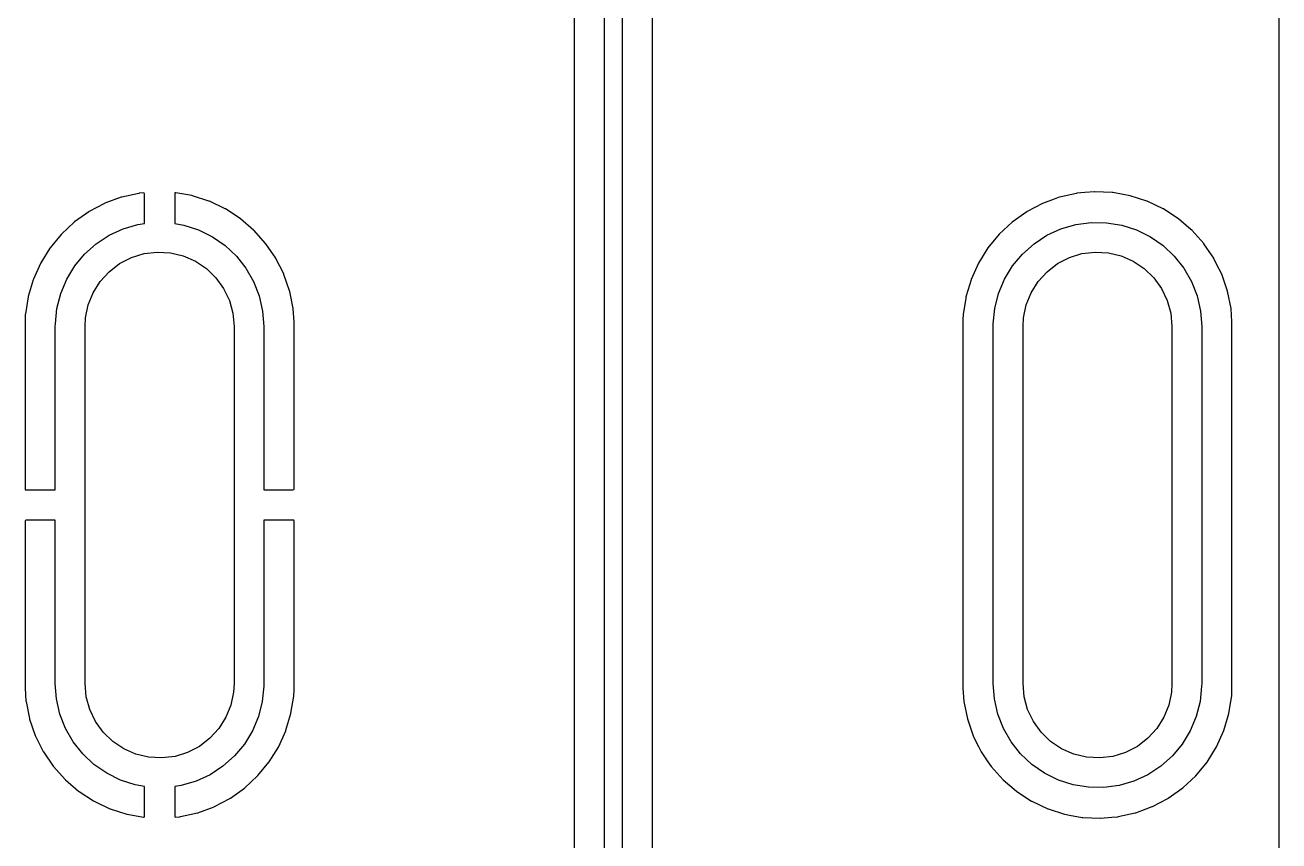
# Model space of a CAD drawing. Extents: x 14 to 417, y -165 to -100.
# Drawn here: x 396.27 to 417.32, y -132.64 to -118.94 of the extents above; entities that cross this region are included whole.
import ezdxf

# ---------------------------------------------------------------- set-up
doc = ezdxf.new("R2010")
doc.units = 0
doc.layers.add('BLACK', color=7, linetype='CONTINUOUS')

msp = doc.modelspace()

# ---------------------------------------------------------------- linework, layer by layer
at = {"layer": 'BLACK', "linetype": 'CONTINUOUS'}
for p, q in [((417.321, -99.6945), (417.321, -137.712)), ((405.996, -136.082), (405.996, -112.649)), ((406.296, -112.711), (406.296, -136.144)), ((406.804, -136.107), (406.804, -115.119)), ((405.487, -115.931), (405.487, -135.819)), ((397.883, -121.83), (397.609, -121.931)), ((397.891, -121.828), (397.883, -121.83)), ((398.176, -121.764), (397.891, -121.828)), ((398.184, -121.763), (398.176, -121.764)), ((398.256, -121.757), (398.184, -121.763)), ((398.268, -121.759), (398.256, -121.757)), ((398.272, -121.774), (398.268, -121.759)), ((398.272, -122.273), (398.272, -121.774)), ((398.785, -121.756), (398.78, -121.771)), ((398.78, -121.771), (398.78, -122.273)), ((398.798, -121.755), (398.785, -121.756)), ((399.069, -121.803), (398.798, -121.755)), ((399.077, -121.805), (399.069, -121.803)), ((399.355, -121.895), (399.077, -121.805)), ((399.363, -121.898), (399.355, -121.895)), ((413.548, -121.86), (413.353, -121.932)), ((413.631, -121.83), (413.548, -121.86)), ((413.635, -121.829), (413.631, -121.83)), ((413.631, -121.83), (413.631, -121.83)), ((413.639, -121.828), (413.635, -121.829)), ((413.924, -121.764), (413.639, -121.828)), ((413.639, -121.828), (413.639, -121.828)), ((413.928, -121.763), (413.924, -121.764)), ((413.924, -121.764), (413.924, -121.764)), ((414.063, -121.751), (413.928, -121.763)), ((414.222, -121.737), (414.063, -121.751)), ((414.227, -121.737), (414.222, -121.737)), ((414.222, -121.737), (414.222, -121.737)), ((414.231, -121.737), (414.227, -121.737)), ((414.522, -121.75), (414.231, -121.737)), ((414.231, -121.737), (414.231, -121.737)), ((414.526, -121.751), (414.522, -121.75)), ((414.522, -121.75), (414.522, -121.75)), ((414.53, -121.751), (414.526, -121.751)), ((414.708, -121.783), (414.53, -121.751)), ((414.53, -121.751), (414.53, -121.751)), ((414.822, -121.804), (414.708, -121.783)), ((414.826, -121.805), (414.822, -121.804)), ((415.103, -121.894), (414.826, -121.805)), ((414.826, -121.805), (414.826, -121.805)), ((415.107, -121.895), (415.103, -121.894)), ((415.103, -121.894), (415.103, -121.894)), ((415.378, -122.024), (415.107, -121.895)), ((397.337, -122.075), (397.099, -122.244)), ((397.344, -122.071), (397.337, -122.075)), ((397.602, -121.935), (397.344, -122.071)), ((397.609, -121.931), (397.602, -121.935)), ((399.626, -122.023), (399.363, -121.898)), ((399.634, -122.027), (399.626, -122.023)), ((399.878, -122.186), (399.634, -122.027)), ((413.088, -122.072), (412.843, -122.246)), ((413.092, -122.07), (413.088, -122.072)), ((413.35, -121.934), (413.092, -122.07)), ((413.353, -121.932), (413.35, -121.934)), ((413.35, -121.934), (413.35, -121.934)), ((415.382, -122.026), (415.378, -122.024)), ((415.626, -122.185), (415.382, -122.026)), ((415.382, -122.026), (415.382, -122.026)), ((397.093, -122.249), (396.879, -122.448)), ((397.099, -122.244), (397.093, -122.249)), ((397.913, -122.361), (398.162, -122.288)), ((398.162, -122.288), (398.272, -122.273)), ((398.78, -122.273), (398.935, -122.298)), ((398.935, -122.298), (399.182, -122.377)), ((399.885, -122.191), (399.878, -122.186)), ((400.106, -122.38), (399.885, -122.191)), ((412.843, -122.246), (412.624, -122.45)), ((413.661, -122.361), (413.91, -122.288)), ((413.91, -122.288), (414.167, -122.253)), ((414.167, -122.253), (414.427, -122.257)), ((414.427, -122.257), (414.683, -122.298)), ((414.683, -122.298), (414.93, -122.377)), ((415.63, -122.188), (415.626, -122.185)), ((415.626, -122.185), (415.626, -122.185)), ((415.633, -122.19), (415.63, -122.188)), ((415.81, -122.341), (415.633, -122.19)), ((415.633, -122.19), (415.633, -122.19)), ((396.874, -122.454), (396.689, -122.679)), ((396.879, -122.448), (396.874, -122.454)), ((397.461, -122.612), (397.678, -122.469)), ((397.678, -122.469), (397.913, -122.361)), ((399.182, -122.377), (399.414, -122.492)), ((399.414, -122.492), (399.627, -122.64)), ((400.112, -122.386), (400.106, -122.38)), ((400.307, -122.604), (400.112, -122.386)), ((412.624, -122.45), (412.434, -122.682)), ((413.209, -122.612), (413.426, -122.469)), ((413.426, -122.469), (413.661, -122.361)), ((414.93, -122.377), (415.162, -122.492)), ((415.162, -122.492), (415.375, -122.64)), ((415.858, -122.383), (415.81, -122.341)), ((416.058, -122.606), (415.858, -122.383)), ((396.684, -122.686), (396.53, -122.934)), ((396.689, -122.679), (396.684, -122.686)), ((397.267, -122.784), (397.461, -122.612)), ((399.627, -122.64), (399.816, -122.818)), ((400.312, -122.61), (400.307, -122.604)), ((400.476, -122.851), (400.312, -122.61)), ((412.434, -122.682), (412.275, -122.937)), ((413.015, -122.784), (413.209, -122.612)), ((415.375, -122.64), (415.564, -122.818)), ((416.06, -122.61), (416.058, -122.606)), ((416.112, -122.686), (416.06, -122.61)), ((416.06, -122.61), (416.06, -122.61)), ((416.226, -122.855), (416.112, -122.686)), ((396.526, -122.941), (396.407, -123.207)), ((396.53, -122.934), (396.526, -122.941)), ((397.101, -122.984), (397.267, -122.784)), ((397.68, -123.08), (397.856, -122.945)), ((397.856, -122.945), (398.054, -122.843)), ((398.054, -122.843), (398.266, -122.777)), ((398.266, -122.777), (398.487, -122.751)), ((398.487, -122.751), (398.709, -122.763)), ((398.709, -122.763), (398.925, -122.815)), ((398.925, -122.815), (399.128, -122.905)), ((399.128, -122.905), (399.313, -123.029)), ((399.816, -122.818), (399.977, -123.021)), ((400.48, -122.859), (400.476, -122.851)), ((400.61, -123.119), (400.48, -122.859)), ((412.275, -122.937), (412.152, -123.211)), ((412.849, -122.984), (413.015, -122.784)), ((413.428, -123.08), (413.604, -122.945)), ((413.604, -122.945), (413.802, -122.843)), ((413.802, -122.843), (414.014, -122.777)), ((414.014, -122.777), (414.235, -122.751)), ((414.235, -122.751), (414.457, -122.763)), ((414.457, -122.763), (414.673, -122.815)), ((414.673, -122.815), (414.876, -122.905)), ((414.876, -122.905), (415.061, -123.029)), ((415.564, -122.818), (415.725, -123.021)), ((416.228, -122.858), (416.226, -122.855)), ((416.27, -122.941), (416.228, -122.858)), ((416.228, -122.858), (416.228, -122.858)), ((416.361, -123.123), (416.27, -122.941)), ((396.967, -123.206), (397.101, -122.984)), ((397.53, -123.244), (397.68, -123.08)), ((399.313, -123.029), (399.472, -123.183)), ((399.977, -123.021), (400.106, -123.247)), ((400.614, -123.127), (400.61, -123.119)), ((400.709, -123.403), (400.614, -123.127)), ((412.715, -123.206), (412.849, -122.984)), ((413.278, -123.244), (413.428, -123.08)), ((415.061, -123.029), (415.22, -123.183)), ((415.725, -123.021), (415.854, -123.247)), ((416.458, -123.407), (416.361, -123.123)), ((396.404, -123.215), (396.32, -123.495)), ((396.407, -123.207), (396.404, -123.215)), ((396.866, -123.445), (396.967, -123.206)), ((397.412, -123.433), (397.53, -123.244)), ((399.472, -123.183), (399.602, -123.364)), ((399.602, -123.364), (399.698, -123.564)), ((400.106, -123.247), (400.2, -123.488)), ((412.151, -123.215), (412.07, -123.487)), ((412.152, -123.211), (412.151, -123.215)), ((412.614, -123.445), (412.715, -123.206)), ((413.16, -123.433), (413.278, -123.244)), ((415.22, -123.183), (415.35, -123.364)), ((415.35, -123.364), (415.446, -123.564)), ((415.854, -123.247), (415.948, -123.488)), ((396.319, -123.503), (396.273, -123.791)), ((396.32, -123.495), (396.319, -123.503)), ((396.803, -123.696), (396.866, -123.445)), ((397.329, -123.639), (397.412, -123.433)), ((399.698, -123.564), (399.756, -123.779)), ((400.2, -123.488), (400.257, -123.741)), ((400.711, -123.411), (400.709, -123.403)), ((400.768, -123.697), (400.711, -123.411)), ((412.062, -123.528), (412.02, -123.795)), ((412.066, -123.503), (412.062, -123.528)), ((412.067, -123.499), (412.066, -123.503)), ((412.066, -123.503), (412.066, -123.503)), ((412.07, -123.487), (412.067, -123.499)), ((412.551, -123.696), (412.614, -123.445)), ((413.077, -123.639), (413.16, -123.433)), ((415.446, -123.564), (415.504, -123.779)), ((415.948, -123.488), (416.005, -123.741)), ((416.518, -123.701), (416.458, -123.407)), ((396.273, -123.791), (396.272, -123.798)), ((396.777, -123.954), (396.803, -123.696)), ((397.284, -123.856), (397.329, -123.639)), ((399.756, -123.779), (399.776, -124)), ((400.257, -123.741), (400.276, -124)), ((400.769, -123.705), (400.768, -123.697)), ((400.784, -123.922), (400.769, -123.705)), ((412.525, -123.954), (412.551, -123.696)), ((413.032, -123.856), (413.077, -123.639)), ((415.504, -123.779), (415.524, -124)), ((416.005, -123.741), (416.024, -124)), ((416.532, -123.924), (416.518, -123.701)), ((396.272, -123.798), (396.268, -123.887)), ((396.268, -123.887), (396.268, -123.89)), ((396.268, -123.89), (396.268, -126.728)), ((396.776, -124), (396.777, -123.954)), ((396.776, -126.746), (396.776, -124)), ((397.276, -124), (397.284, -123.856)), ((397.276, -130), (397.276, -124)), ((399.776, -124), (399.776, -130)), ((400.276, -124), (400.276, -126.746)), ((400.784, -123.926), (400.784, -123.922)), ((400.784, -126.732), (400.784, -123.926)), ((412.02, -123.795), (412.015, -123.889)), ((412.015, -123.889), (412.015, -130.076)), ((412.524, -124), (412.525, -123.954)), ((412.524, -130), (412.524, -124)), ((413.024, -124), (413.032, -123.856)), ((413.024, -130), (413.024, -124)), ((415.524, -124), (415.524, -130)), ((416.024, -124), (416.024, -130)), ((416.532, -130.111), (416.532, -123.924)), ((396.268, -126.728), (396.272, -126.743)), ((400.782, -126.74), (400.784, -126.732)), ((396.272, -126.743), (396.274, -126.744)), ((396.274, -126.744), (396.282, -126.746)), ((396.282, -126.746), (396.776, -126.746)), ((400.276, -126.746), (400.766, -126.746)), ((400.766, -126.746), (400.781, -126.742)), ((400.781, -126.742), (400.782, -126.74)), ((396.27, -127.26), (396.268, -127.268)), ((396.268, -127.268), (396.268, -130.074)), ((396.271, -127.258), (396.27, -127.26)), ((396.286, -127.254), (396.271, -127.258)), ((396.776, -127.254), (396.286, -127.254)), ((396.776, -130), (396.776, -127.254)), ((400.77, -127.254), (400.276, -127.254)), ((400.276, -127.254), (400.276, -130)), ((400.778, -127.256), (400.77, -127.254)), ((400.78, -127.257), (400.778, -127.256)), ((400.784, -127.272), (400.78, -127.257)), ((400.784, -130.11), (400.784, -127.272)), ((396.268, -130.074), (396.268, -130.078)), ((396.268, -130.078), (396.283, -130.295)), ((396.795, -130.259), (396.776, -130)), ((397.296, -130.221), (397.276, -130)), ((399.776, -130), (399.768, -130.144)), ((400.275, -130.046), (400.249, -130.304)), ((400.276, -130), (400.275, -130.046)), ((412.015, -130.076), (412.03, -130.299)), ((412.543, -130.259), (412.524, -130)), ((413.044, -130.221), (413.024, -130)), ((415.524, -130), (415.516, -130.144)), ((416.023, -130.046), (415.997, -130.304)), ((416.024, -130), (416.023, -130.046)), ((396.283, -130.295), (396.284, -130.303)), ((396.284, -130.303), (396.341, -130.589)), ((396.852, -130.512), (396.795, -130.259)), ((397.354, -130.436), (397.296, -130.221)), ((399.768, -130.144), (399.723, -130.361)), ((400.249, -130.304), (400.186, -130.555)), ((400.733, -130.497), (400.779, -130.209)), ((400.779, -130.209), (400.78, -130.202)), ((400.78, -130.202), (400.784, -130.113)), ((400.784, -130.113), (400.784, -130.11)), ((412.03, -130.299), (412.09, -130.593)), ((412.6, -130.512), (412.543, -130.259)), ((413.102, -130.436), (413.044, -130.221)), ((415.516, -130.144), (415.471, -130.361)), ((415.997, -130.304), (415.934, -130.555)), ((416.482, -130.497), (416.513, -130.303)), ((416.513, -130.303), (416.528, -130.205)), ((416.528, -130.205), (416.532, -130.111)), ((396.946, -130.753), (396.852, -130.512)), ((397.45, -130.636), (397.354, -130.436)), ((399.723, -130.361), (399.64, -130.567)), ((400.648, -130.785), (400.732, -130.505)), ((400.732, -130.505), (400.733, -130.497)), ((412.694, -130.753), (412.6, -130.512)), ((413.198, -130.636), (413.102, -130.436)), ((415.471, -130.361), (415.388, -130.567)), ((416.469, -130.544), (416.48, -130.505)), ((416.48, -130.505), (416.481, -130.501)), ((416.48, -130.505), (416.48, -130.505)), ((416.481, -130.501), (416.482, -130.497)), ((396.341, -130.589), (396.343, -130.597)), ((396.343, -130.597), (396.438, -130.873)), ((397.58, -130.817), (397.45, -130.636)), ((399.64, -130.567), (399.522, -130.756)), ((400.186, -130.555), (400.085, -130.794)), ((412.09, -130.593), (412.187, -130.877)), ((413.328, -130.817), (413.198, -130.636)), ((415.388, -130.567), (415.27, -130.756)), ((415.934, -130.555), (415.833, -130.794)), ((416.396, -130.789), (416.469, -130.544)), ((396.438, -130.873), (396.442, -130.881)), ((396.442, -130.881), (396.572, -131.141)), ((397.075, -130.979), (396.946, -130.753)), ((397.739, -130.971), (397.58, -130.817)), ((399.372, -130.92), (399.196, -131.055)), ((399.522, -130.756), (399.372, -130.92)), ((400.085, -130.794), (399.951, -131.016)), ((400.526, -131.059), (400.645, -130.793)), ((400.645, -130.793), (400.648, -130.785)), ((412.187, -130.877), (412.189, -130.881)), ((412.189, -130.881), (412.189, -130.881)), ((412.189, -130.881), (412.278, -131.059)), ((412.823, -130.979), (412.694, -130.753)), ((413.487, -130.971), (413.328, -130.817)), ((415.12, -130.92), (414.944, -131.055)), ((415.27, -130.756), (415.12, -130.92)), ((415.833, -130.794), (415.699, -131.016)), ((416.273, -131.063), (416.396, -130.789)), ((396.572, -131.141), (396.576, -131.149)), ((396.576, -131.149), (396.74, -131.39)), ((397.236, -131.182), (397.075, -130.979)), ((397.924, -131.095), (397.739, -130.971)), ((398.127, -131.185), (397.924, -131.095)), ((398.998, -131.157), (398.786, -131.223)), ((399.196, -131.055), (398.998, -131.157)), ((399.951, -131.016), (399.785, -131.216)), ((400.368, -131.314), (400.522, -131.066)), ((400.522, -131.066), (400.526, -131.059)), ((412.278, -131.059), (412.322, -131.145)), ((412.322, -131.145), (412.324, -131.149)), ((412.324, -131.149), (412.436, -131.314)), ((412.984, -131.182), (412.823, -130.979)), ((413.672, -131.095), (413.487, -130.971)), ((413.875, -131.185), (413.672, -131.095)), ((414.746, -131.157), (414.534, -131.223)), ((414.944, -131.055), (414.746, -131.157)), ((415.699, -131.016), (415.533, -131.216)), ((416.114, -131.318), (416.273, -131.063)), ((397.425, -131.36), (397.236, -131.182)), ((397.638, -131.508), (397.425, -131.36)), ((398.343, -131.237), (398.127, -131.185)), ((398.565, -131.249), (398.343, -131.237)), ((398.786, -131.223), (398.565, -131.249)), ((399.785, -131.216), (399.591, -131.388)), ((400.178, -131.546), (400.363, -131.321)), ((400.363, -131.321), (400.368, -131.314)), ((412.436, -131.314), (412.49, -131.394)), ((413.173, -131.36), (412.984, -131.182)), ((413.386, -131.508), (413.173, -131.36)), ((414.091, -131.237), (413.875, -131.185)), ((414.313, -131.249), (414.091, -131.237)), ((414.534, -131.223), (414.313, -131.249)), ((415.533, -131.216), (415.339, -131.388)), ((415.924, -131.55), (416.114, -131.318)), ((396.74, -131.39), (396.745, -131.396)), ((396.745, -131.396), (396.94, -131.614)), ((397.87, -131.623), (397.638, -131.508)), ((399.374, -131.531), (399.139, -131.639)), ((399.591, -131.388), (399.374, -131.531)), ((399.959, -131.751), (400.173, -131.552)), ((400.173, -131.552), (400.178, -131.546)), ((412.49, -131.394), (412.69, -131.617)), ((413.618, -131.623), (413.386, -131.508)), ((415.122, -131.531), (414.887, -131.639)), ((415.339, -131.388), (415.122, -131.531)), ((415.705, -131.754), (415.924, -131.55)), ((396.94, -131.614), (396.946, -131.62)), ((396.946, -131.62), (397.167, -131.809)), ((398.117, -131.702), (397.87, -131.623)), ((398.272, -131.727), (398.117, -131.702)), ((398.272, -132.229), (398.272, -131.727)), ((398.89, -131.712), (398.78, -131.727)), ((398.78, -131.727), (398.78, -132.226)), ((399.139, -131.639), (398.89, -131.712)), ((399.715, -131.925), (399.953, -131.756)), ((399.953, -131.756), (399.959, -131.751)), ((412.69, -131.617), (412.693, -131.62)), ((412.693, -131.62), (412.693, -131.62)), ((412.693, -131.62), (412.915, -131.81)), ((413.865, -131.702), (413.618, -131.623)), ((414.121, -131.743), (413.865, -131.702)), ((414.381, -131.747), (414.121, -131.743)), ((414.638, -131.712), (414.381, -131.747)), ((414.887, -131.639), (414.638, -131.712)), ((415.46, -131.928), (415.705, -131.754)), ((397.167, -131.809), (397.174, -131.814)), ((397.174, -131.814), (397.418, -131.973)), ((397.418, -131.973), (397.426, -131.977)), ((397.426, -131.977), (397.689, -132.102)), ((399.45, -132.065), (399.708, -131.929)), ((399.708, -131.929), (399.715, -131.925)), ((412.915, -131.81), (412.915, -131.81)), ((412.915, -131.81), (412.918, -131.812)), ((412.918, -131.812), (412.922, -131.815)), ((412.922, -131.815), (412.922, -131.815)), ((412.922, -131.815), (413.166, -131.974)), ((413.166, -131.974), (413.166, -131.974)), ((413.166, -131.974), (413.17, -131.976)), ((413.17, -131.976), (413.441, -132.105)), ((415.198, -132.066), (415.456, -131.93)), ((415.456, -131.93), (415.46, -131.928)), ((415.456, -131.93), (415.456, -131.93)), ((397.689, -132.102), (397.697, -132.105)), ((397.697, -132.105), (397.975, -132.195)), ((397.975, -132.195), (397.983, -132.197)), ((397.983, -132.197), (398.254, -132.245)), ((398.876, -132.236), (399.161, -132.172)), ((399.161, -132.172), (399.169, -132.17)), ((399.169, -132.17), (399.443, -132.069)), ((399.443, -132.069), (399.45, -132.065)), ((413.441, -132.105), (413.445, -132.106)), ((413.445, -132.106), (413.445, -132.106)), ((413.445, -132.106), (413.722, -132.195)), ((413.722, -132.195), (413.726, -132.196)), ((413.726, -132.196), (413.807, -132.211)), ((413.807, -132.211), (414.018, -132.249)), ((414.624, -132.236), (414.909, -132.172)), ((414.909, -132.172), (414.913, -132.171)), ((414.909, -132.172), (414.909, -132.172)), ((414.913, -132.171), (414.918, -132.17)), ((414.918, -132.17), (415.093, -132.105)), ((415.093, -132.105), (415.195, -132.068)), ((415.195, -132.068), (415.198, -132.066)), ((415.198, -132.066), (415.198, -132.066)), ((398.254, -132.245), (398.267, -132.244)), ((398.267, -132.244), (398.272, -132.229)), ((398.78, -132.226), (398.784, -132.241)), ((398.784, -132.241), (398.796, -132.243)), ((398.796, -132.243), (398.868, -132.237)), ((398.868, -132.237), (398.876, -132.236)), ((414.018, -132.249), (414.018, -132.249)), ((414.018, -132.249), (414.022, -132.249)), ((414.022, -132.249), (414.026, -132.25)), ((414.026, -132.25), (414.026, -132.25)), ((414.026, -132.25), (414.317, -132.263)), ((414.317, -132.263), (414.317, -132.263)), ((414.317, -132.263), (414.321, -132.263)), ((414.321, -132.263), (414.326, -132.263)), ((414.326, -132.263), (414.516, -132.246)), ((414.326, -132.263), (414.326, -132.263)), ((414.516, -132.246), (414.62, -132.237)), ((414.62, -132.237), (414.624, -132.236)), ((414.624, -132.236), (414.624, -132.236))]:
    msp.add_line(p, q, dxfattribs=at)

doc.saveas('drawing.dxf')
